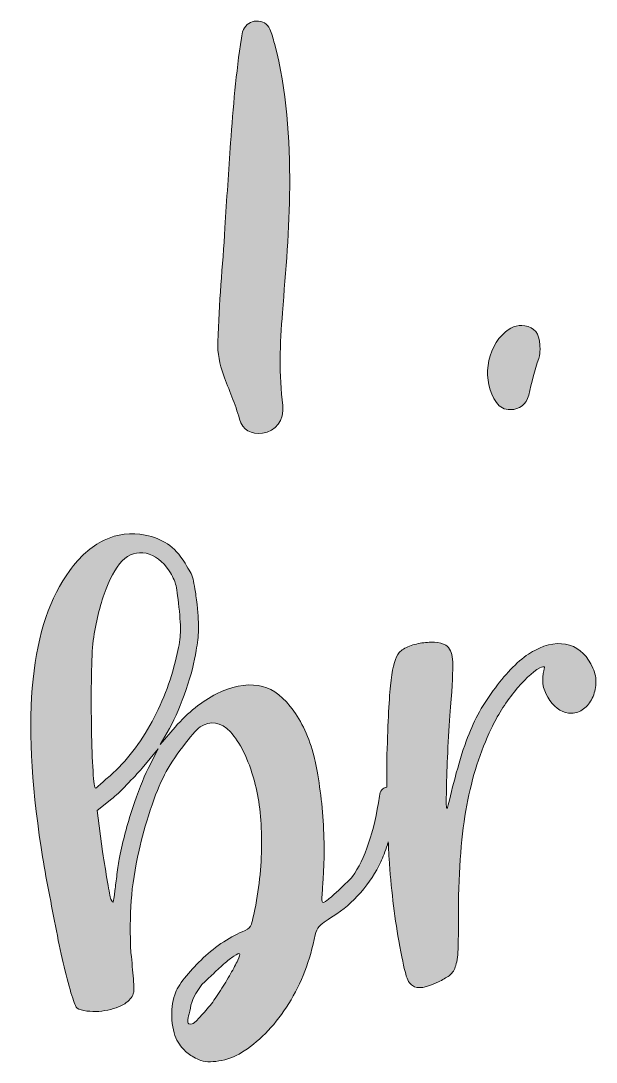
# Model space of a CAD drawing. Header units: inches. Extents: x 109 to 971, y -1023 to -58.
# Drawn here: x 464.9 to 661.4, y -413.6 to -57.7 of the extents above; entities that cross this region are included whole.
import ezdxf

# ---------------------------------------------------------------- set-up
doc = ezdxf.new("R2010")
doc.units = ezdxf.units.IN
doc.header["$MEASUREMENT"] = 0
doc.layers.add('Layer 1', color=7, linetype='Continuous')

# ---------------------------------------------------------------- blocks, each defined once
blk = doc.blocks.new('block 2')
at = {"layer": 'Layer 1', "true_color": 0xffffff}
h = blk.add_hatch(color=7, dxfattribs=at)
h.dxf.hatch_style = 2
edge = h.paths.add_edge_path()
edge.add_spline(control_points=[(539.63, -193.82), (540.68, -197.53), (543.62, -199.13), (547.45, -198.66), (552.04, -198.09), (554.97, -194.18), (554.35, -189.21), (553.05, -178.62), (553.44, -168.03), (554.27, -157.44), (555.39, -143.13), (556.71, -128.83), (556.75, -114.46), (556.81, -97.94), (555.85, -81.52), (551.54, -65.46), (551.09, -63.78), (550.63, -62.07), (549.92, -60.5), (549.08, -58.65), (547.47, -57.7), (545.39, -57.77), (543.32, -57.83), (541.89, -58.9), (540.95, -60.71), (540.48, -61.62), (540.4, -62.61), (540.25, -63.6), (538.46, -75.46), (537.4, -87.39), (536.58, -99.34), (535.9, -109.06), (535.23, -118.77), (534.63, -128.49), (533.83, -141.44), (532.58, -154.37), (532.19, -167.35), (532.07, -171.3), (532.8, -175.04), (534.13, -178.71), (535.96, -183.75), (538.16, -188.64), (539.63, -193.82)], knot_values=[0, 0, 0, 0, 1, 1, 1, 2, 2, 2, 3, 3, 3, 4, 4, 4, 5, 5, 5, 6, 6, 6, 7, 7, 7, 8, 8, 8, 9, 9, 9, 10, 10, 10, 11, 11, 11, 12, 12, 12, 13, 13, 13, 14, 14, 14, 14], degree=3, periodic=1)
h = blk.add_hatch(color=7, dxfattribs=at)
h.dxf.hatch_style = 2
edge = h.paths.add_edge_path()
edge.add_spline(control_points=[(632.15, -190.58), (635.27, -190.51), (637.6, -188.84), (638.39, -185.67), (639.44, -181.43), (640.35, -177.17), (641.86, -173.06), (642.28, -171.92), (642.21, -170.6), (642.26, -170.19), (642.35, -165.4), (641.1, -163.11), (638.17, -162.19), (635.31, -161.3), (632.8, -162.07), (630.51, -163.96), (623.76, -169.55), (622.28, -181.03), (627.39, -188.16), (628.58, -189.83), (630.11, -190.63), (632.15, -190.58)], knot_values=[0, 0, 0, 0, 1, 1, 1, 2, 2, 2, 3, 3, 3, 4, 4, 4, 5, 5, 5, 6, 6, 6, 7, 7, 7, 7], degree=3, periodic=1)
h = blk.add_hatch(color=7, dxfattribs=at)
h.dxf.hatch_style = 2
edge = h.paths.add_edge_path()
edge.add_spline(control_points=[(474.14, -353.49), (475.01, -358.06), (475.87, -362.57), (476.73, -367.04), (477.59, -371.51), (478.47, -375.7), (479.37, -379.59), (480.26, -383.49), (481.15, -386.91), (482.04, -389.86), (482.9, -392.62), (483.51, -394.26), (483.85, -394.8), (484.19, -395.33), (485.04, -395.71), (486.4, -395.95), (489.11, -396.42), (491.86, -396.36), (494.65, -395.77), (497.44, -395.19), (499.53, -394.35), (500.94, -393.24), (502.34, -392.14), (503.16, -391.01), (503.42, -389.84), (503.57, -389.44), (503.54, -387.88), (503.35, -385.14), (503.15, -382.41), (502.88, -379.44), (502.53, -376.25), (502.2, -369.63), (502.22, -363.69), (502.61, -358.42), (502.99, -353.15), (503.9, -347.4), (505.32, -341.16), (506.21, -337.07), (507.48, -332.51), (509.12, -327.49), (510.77, -322.46), (512.38, -318.44), (513.96, -315.42), (515.53, -312.4), (517.61, -309.18), (520.19, -305.76), (522.77, -302.35), (524.76, -300.1), (526.16, -298.99), (529.72, -296.71), (533.16, -297.29), (536.48, -300.73), (539.79, -304.18), (542.53, -309.78), (544.7, -317.53), (546.28, -323.45), (547.1, -330.2), (547.16, -337.8), (547.22, -345.4), (546.45, -353.27), (544.86, -361.43), (544.24, -364.54), (543.73, -366.45), (543.33, -367.15), (542.93, -367.87), (542, -368.49), (540.54, -369.02), (538.18, -370.04), (535.75, -371.39), (533.28, -373.08), (530.79, -374.78), (528.53, -376.64), (526.46, -378.67), (524.4, -380.7), (522.52, -382.75), (520.85, -384.83), (519.17, -386.91), (518.05, -388.84), (517.48, -390.61), (516.59, -392.99), (516.28, -395.83), (516.54, -399.12), (516.8, -402.42), (517.5, -404.96), (518.64, -406.74), (519.78, -408.52), (520.92, -409.82), (522.06, -410.65), (523.19, -411.48), (524.66, -412.27), (526.45, -413.03), (528.41, -413.58), (530.78, -413.56), (533.57, -412.98), (536.36, -412.39), (538.91, -411.31), (541.21, -409.73), (547.07, -405.87), (552.14, -400.48), (556.44, -393.55), (560.73, -386.63), (563.74, -378.79), (565.46, -370.05), (565.71, -368.88), (566.18, -367.93), (566.86, -367.19), (567.54, -366.45), (569.13, -365.29), (571.62, -363.69), (575, -361.61), (578.14, -358.9), (581.01, -355.55), (583.88, -352.2), (586.17, -348.72), (587.87, -345.11), (588.65, -343.51), (589.39, -341.58), (590.1, -339.31), (590.21, -338.96), (590.3, -338.61), (590.41, -338.26), (590.5, -340.17), (590.59, -342.09), (590.71, -343.93), (591.34, -353.85), (592.45, -363.24), (594.01, -372.12), (594.99, -377.6), (595.78, -381.37), (596.36, -383.44), (596.94, -385.52), (597.7, -386.84), (598.65, -387.4), (600.36, -388.71), (603.48, -388.22), (608, -385.92), (609.5, -385.16), (610.68, -384.44), (611.53, -383.77), (612.37, -383.1), (613.03, -382.01), (613.49, -380.5), (613.95, -378.98), (614.22, -376.81), (614.3, -373.97), (614.37, -371.13), (614.4, -367.16), (614.36, -362.06), (614.45, -347.51), (615.41, -335.4), (617.24, -325.75), (619.07, -316.09), (621.85, -307.38), (625.58, -299.61), (627.63, -295.25), (630.25, -291.07), (633.43, -287.08), (636.62, -283.09), (639.53, -280.33), (642.17, -278.8), (643.11, -278.42), (643.63, -278.32), (643.73, -278.5), (643.82, -278.69), (643.69, -279.45), (643.32, -280.78), (642.77, -284), (643.54, -287.06), (645.65, -289.98), (647.74, -292.89), (650.21, -294.34), (653.05, -294.32), (654.56, -294.31), (655.93, -293.83), (657.15, -292.88), (658.37, -291.93), (659.36, -290.69), (660.1, -289.17), (660.85, -287.66), (661.26, -286), (661.35, -284.2), (661.43, -282.41), (661.08, -280.66), (660.32, -278.96), (658.59, -274.82), (655.92, -272.19), (652.33, -271.08), (648.73, -269.97), (644.76, -270.56), (640.43, -272.86), (638.55, -273.82), (636.57, -275.25), (634.5, -277.15), (632.43, -279.05), (630.42, -281.24), (628.45, -283.71), (626.48, -286.18), (624.61, -288.84), (622.83, -291.69), (621.05, -294.53), (619.61, -297.38), (618.49, -300.22), (617.19, -303.25), (615.89, -307), (614.6, -311.45), (613.3, -315.9), (612.19, -320.11), (611.28, -324.09), (610.73, -326.55), (610.4, -327.4), (610.3, -326.64), (610.2, -325.89), (610.22, -322.2), (610.37, -315.58), (610.53, -311.8), (610.74, -307.36), (610.99, -302.25), (611.24, -297.15), (611.54, -292.89), (611.9, -289.49), (612.42, -282.68), (612.58, -278.14), (612.38, -275.88), (612.17, -273.61), (611.41, -272.01), (610.08, -271.07), (609.13, -270.51), (607.85, -270.19), (606.25, -270.1), (604.64, -270.02), (602.99, -270.12), (601.29, -270.42), (599.59, -270.71), (598.03, -271.2), (596.62, -271.87), (595.2, -272.54), (594.22, -273.35), (593.66, -274.3), (592.53, -276.01), (591.71, -279.55), (591.17, -284.95), (590.64, -290.34), (590.23, -298.9), (589.92, -310.61), (589.9, -313.67), (589.89, -316.66), (589.91, -319.57), (588.45, -319.85), (587.61, -320.86), (587.45, -322.63), (585.55, -335), (582.45, -344.18), (578.15, -350.15), (577.65, -350.77), (576.83, -351.62), (575.71, -352.69), (574.59, -353.77), (573.51, -354.78), (572.48, -355.75), (571.44, -356.72), (570.48, -357.53), (569.6, -358.2), (568.72, -358.86), (568.18, -359.11), (567.97, -358.95), (567.76, -358.78), (567.72, -357.88), (567.83, -356.25), (567.94, -354.63), (568.05, -352.66), (568.19, -350.37), (568.43, -347.3), (568.53, -343.82), (568.49, -339.92), (568.45, -336.03), (568.27, -332.11), (567.94, -328.15), (567.61, -324.19), (567.15, -320.39), (566.57, -316.75), (565.99, -313.1), (565.39, -310.17), (564.77, -307.96), (562.94, -301.5), (560.32, -296.17), (556.92, -291.98), (553.52, -287.78), (549.9, -285.42), (546.03, -284.88), (541.59, -284.21), (536.84, -285.15), (531.79, -287.69), (526.74, -290.23), (522.02, -294.02), (517.62, -299.05), (517.62, -299.05), (512.55, -305.02), (512.55, -305.02), (512.55, -305.02), (515.67, -299.55), (515.67, -299.55), (517.73, -295.72), (519.63, -291.28), (521.37, -286.25), (523.11, -281.21), (524.25, -276.77), (524.79, -272.9), (525.27, -270.38), (525.55, -268.07), (525.61, -265.97), (525.67, -263.87), (525.5, -260.95), (525.09, -257.19), (524.85, -254.93), (524.61, -253.15), (524.38, -251.84), (524.14, -250.54), (523.92, -249.42), (523.73, -248.49), (523.53, -247.56), (523.21, -246.74), (522.75, -246.03), (522.29, -245.32), (521.72, -244.34), (521.01, -243.08), (519.16, -240.05), (517.17, -237.84), (515.02, -236.45), (512.88, -235.07), (510.34, -234.06), (507.42, -233.42), (502.56, -232.42), (497.87, -233.02), (493.36, -235.22), (488.84, -237.41), (484.93, -240.88), (481.64, -245.6), (468.18, -263.59), (464.91, -295.12), (471.85, -340.19), (472.5, -344.5), (473.27, -348.93), (474.14, -353.49)], knot_values=[0, 0, 0, 0, 1, 1, 1, 2, 2, 2, 3, 3, 3, 4, 4, 4, 5, 5, 5, 6, 6, 6, 7, 7, 7, 8, 8, 8, 9, 9, 9, 10, 10, 10, 11, 11, 11, 12, 12, 12, 13, 13, 13, 14, 14, 14, 15, 15, 15, 16, 16, 16, 17, 17, 17, 18, 18, 18, 19, 19, 19, 20, 20, 20, 21, 21, 21, 22, 22, 22, 23, 23, 23, 24, 24, 24, 25, 25, 25, 26, 26, 26, 27, 27, 27, 28, 28, 28, 29, 29, 29, 30, 30, 30, 31, 31, 31, 32, 32, 32, 33, 33, 33, 34, 34, 34, 35, 35, 35, 36, 36, 36, 37, 37, 37, 38, 38, 38, 39, 39, 39, 40, 40, 40, 41, 41, 41, 42, 42, 42, 43, 43, 43, 44, 44, 44, 45, 45, 45, 46, 46, 46, 47, 47, 47, 48, 48, 48, 49, 49, 49, 50, 50, 50, 51, 51, 51, 52, 52, 52, 53, 53, 53, 54, 54, 54, 55, 55, 55, 56, 56, 56, 57, 57, 57, 58, 58, 58, 59, 59, 59, 60, 60, 60, 61, 61, 61, 62, 62, 62, 63, 63, 63, 64, 64, 64, 65, 65, 65, 66, 66, 66, 67, 67, 67, 68, 68, 68, 69, 69, 69, 70, 70, 70, 71, 71, 71, 72, 72, 72, 73, 73, 73, 74, 74, 74, 75, 75, 75, 76, 76, 76, 77, 77, 77, 78, 78, 78, 79, 79, 79, 80, 80, 80, 81, 81, 81, 82, 82, 82, 83, 83, 83, 84, 84, 84, 85, 85, 85, 86, 86, 86, 87, 87, 87, 88, 88, 88, 89, 89, 89, 90, 90, 90, 91, 91, 91, 92, 92, 92, 93, 93, 93, 94, 94, 94, 95, 95, 95, 96, 96, 96, 97, 97, 97, 98, 98, 98, 99, 99, 99, 100, 100, 100, 101, 101, 101, 102, 102, 102, 103, 103, 103, 104, 104, 104, 105, 105, 105, 106, 106, 106, 107, 107, 107, 108, 108, 108, 109, 109, 109, 110, 110, 110, 111, 111, 111, 112, 112, 112, 113, 113, 113, 114, 114, 114, 114], degree=3, periodic=1)
edge = h.paths.add_edge_path()
edge.add_spline(control_points=[(539.02, -378.74), (538.4, -380.05), (537.57, -381.61), (536.53, -383.43), (535.48, -385.25), (534.36, -387.13), (533.14, -389.07), (531.92, -391.01), (530.73, -392.71), (529.55, -394.16), (528.21, -395.83), (526.94, -397.29), (525.75, -398.56), (524.55, -399.83), (523.77, -400.48), (523.39, -400.53), (522.45, -400.63), (521.96, -400.44), (521.91, -399.97), (521.86, -399.5), (522.16, -397.9), (522.82, -395.17), (523.28, -392.46), (524.61, -389.75), (526.79, -387.04), (527.65, -386.19), (528.77, -385.12), (530.15, -383.83), (531.53, -382.54), (532.88, -381.3), (534.17, -380.12), (535.47, -378.93), (536.66, -378), (537.72, -377.31), (538.79, -376.63), (539.43, -376.37), (539.64, -376.53), (539.84, -376.71), (539.64, -377.44), (539.02, -378.74)], knot_values=[0, 0, 0, 0, 1, 1, 1, 2, 2, 2, 3, 3, 3, 4, 4, 4, 5, 5, 5, 6, 6, 6, 7, 7, 7, 8, 8, 8, 9, 9, 9, 10, 10, 10, 11, 11, 11, 12, 12, 12, 13, 13, 13, 13], degree=3, periodic=1)
edge = h.paths.add_edge_path()
edge.add_spline(control_points=[(508.35, -313.17), (506.67, -316.77), (504.91, -321.34), (503.06, -326.86), (501.21, -332.38), (499.75, -337.95), (498.66, -343.58), (498.29, -345.33), (497.98, -347.27), (497.74, -349.39), (497.49, -351.51), (497.27, -353.34), (497.06, -354.88), (496.75, -357.19), (496.56, -358.5), (496.49, -358.79), (496.43, -359.08), (496.16, -358.78), (495.69, -357.88), (495.43, -357.15), (495.02, -355.19), (494.5, -352.02), (493.97, -348.84), (493.41, -345.39), (492.82, -341.64), (492.82, -341.64), (491.03, -327.58), (491.03, -327.58), (491.03, -327.58), (495.95, -323.63), (495.95, -323.63), (497.34, -322.53), (499.04, -320.92), (501.06, -318.8), (503.09, -316.68), (504.86, -314.78), (506.37, -313.1), (506.37, -313.1), (511.86, -306.52), (511.86, -306.52), (511.86, -306.52), (508.35, -313.17), (508.35, -313.17)], knot_values=[0, 0, 0, 0, 1, 1, 1, 2, 2, 2, 3, 3, 3, 4, 4, 4, 5, 5, 5, 6, 6, 6, 7, 7, 7, 8, 8, 8, 9, 9, 9, 10, 10, 10, 11, 11, 11, 12, 12, 12, 13, 13, 13, 14, 14, 14, 14], degree=3, periodic=1)
edge = h.paths.add_edge_path()
edge.add_spline(control_points=[(489.01, -283.59), (489.08, -278.07), (489.23, -273.78), (489.47, -270.71), (490.31, -264.35), (491.6, -258.65), (493.34, -253.61), (495.08, -248.58), (497.14, -244.79), (499.53, -242.25), (501.94, -239.9), (504.65, -239.04), (507.67, -239.67), (510.68, -240.3), (513.32, -242.29), (515.58, -245.66), (516.72, -247.44), (517.46, -248.98), (517.79, -250.27), (518.12, -251.57), (518.5, -254.19), (518.92, -258.13), (519.33, -261.9), (519.49, -264.77), (519.42, -266.78), (519.35, -268.78), (518.99, -271.15), (518.33, -273.88), (516.55, -282.06), (513.67, -289.83), (509.72, -297.19), (505.76, -304.56), (501, -310.73), (495.45, -315.7), (494.05, -316.8), (492.92, -317.78), (492.06, -318.63), (491.2, -319.48), (490.68, -319.92), (490.49, -319.94), (490.11, -319.98), (489.8, -318.01), (489.57, -314.05), (489.33, -310.08), (489.16, -305.39), (489.06, -299.99), (488.95, -294.58), (488.93, -289.12), (489.01, -283.59)], knot_values=[0, 0, 0, 0, 1, 1, 1, 2, 2, 2, 3, 3, 3, 4, 4, 4, 5, 5, 5, 6, 6, 6, 7, 7, 7, 8, 8, 8, 9, 9, 9, 10, 10, 10, 11, 11, 11, 12, 12, 12, 13, 13, 13, 14, 14, 14, 15, 15, 15, 16, 16, 16, 16], degree=3, periodic=1)
at = {"layer": 'Layer 1', "lineweight": 0}
for points, knots in [([(539.63, -193.82), (540.68, -197.53), (543.62, -199.13), (547.45, -198.66), (552.04, -198.09), (554.97, -194.18), (554.35, -189.21), (553.05, -178.62), (553.44, -168.03), (554.27, -157.44), (555.39, -143.13), (556.71, -128.83), (556.75, -114.46), (556.81, -97.94), (555.85, -81.52), (551.54, -65.46), (551.09, -63.78), (550.63, -62.07), (549.92, -60.5), (549.08, -58.65), (547.47, -57.7), (545.39, -57.77), (543.32, -57.83), (541.89, -58.9), (540.95, -60.71), (540.48, -61.62), (540.4, -62.61), (540.25, -63.6), (538.46, -75.46), (537.4, -87.39), (536.58, -99.34), (535.9, -109.06), (535.23, -118.77), (534.63, -128.49), (533.83, -141.44), (532.58, -154.37), (532.19, -167.35), (532.07, -171.3), (532.8, -175.04), (534.13, -178.71), (535.96, -183.75), (538.16, -188.64), (539.63, -193.82)], [0, 0, 0, 0, 1, 1, 1, 2, 2, 2, 3, 3, 3, 4, 4, 4, 5, 5, 5, 6, 6, 6, 7, 7, 7, 8, 8, 8, 9, 9, 9, 10, 10, 10, 11, 11, 11, 12, 12, 12, 13, 13, 13, 14, 14, 14, 14]), ([(632.15, -190.58), (635.27, -190.51), (637.6, -188.84), (638.39, -185.67), (639.44, -181.43), (640.35, -177.17), (641.86, -173.06), (642.28, -171.92), (642.21, -170.6), (642.26, -170.19), (642.35, -165.4), (641.1, -163.11), (638.17, -162.19), (635.31, -161.3), (632.8, -162.07), (630.51, -163.96), (623.76, -169.55), (622.28, -181.03), (627.39, -188.16), (628.58, -189.83), (630.11, -190.63), (632.15, -190.58)], [0, 0, 0, 0, 1, 1, 1, 2, 2, 2, 3, 3, 3, 4, 4, 4, 5, 5, 5, 6, 6, 6, 7, 7, 7, 7]), ([(474.14, -353.49), (475.01, -358.06), (475.87, -362.57), (476.73, -367.04), (477.59, -371.51), (478.47, -375.7), (479.37, -379.59), (480.26, -383.49), (481.15, -386.91), (482.04, -389.86), (482.9, -392.62), (483.51, -394.26), (483.85, -394.8), (484.19, -395.33), (485.04, -395.71), (486.4, -395.95), (489.11, -396.42), (491.86, -396.36), (494.65, -395.77), (497.44, -395.19), (499.53, -394.35), (500.94, -393.24), (502.34, -392.14), (503.16, -391.01), (503.42, -389.84), (503.57, -389.44), (503.54, -387.88), (503.35, -385.14), (503.15, -382.41), (502.88, -379.44), (502.53, -376.25), (502.2, -369.63), (502.22, -363.69), (502.61, -358.42), (502.99, -353.15), (503.9, -347.4), (505.32, -341.16), (506.21, -337.07), (507.48, -332.51), (509.12, -327.49), (510.77, -322.46), (512.38, -318.44), (513.96, -315.42), (515.53, -312.4), (517.61, -309.18), (520.19, -305.76), (522.77, -302.35), (524.76, -300.1), (526.16, -298.99), (529.72, -296.71), (533.16, -297.29), (536.48, -300.73), (539.79, -304.18), (542.53, -309.78), (544.7, -317.53), (546.28, -323.45), (547.1, -330.2), (547.16, -337.8), (547.22, -345.4), (546.45, -353.27), (544.86, -361.43), (544.24, -364.54), (543.73, -366.45), (543.33, -367.15), (542.93, -367.87), (542, -368.49), (540.54, -369.02), (538.18, -370.04), (535.75, -371.39), (533.28, -373.08), (530.79, -374.78), (528.53, -376.64), (526.46, -378.67), (524.4, -380.7), (522.52, -382.75), (520.85, -384.83), (519.17, -386.91), (518.05, -388.84), (517.48, -390.61), (516.59, -392.99), (516.28, -395.83), (516.54, -399.12), (516.8, -402.42), (517.5, -404.96), (518.64, -406.74), (519.78, -408.52), (520.92, -409.82), (522.06, -410.65), (523.19, -411.48), (524.66, -412.27), (526.45, -413.03), (528.41, -413.58), (530.78, -413.56), (533.57, -412.98), (536.36, -412.39), (538.91, -411.31), (541.21, -409.73), (547.07, -405.87), (552.14, -400.48), (556.44, -393.55), (560.73, -386.63), (563.74, -378.79), (565.46, -370.05), (565.71, -368.88), (566.18, -367.93), (566.86, -367.19), (567.54, -366.45), (569.13, -365.29), (571.62, -363.69), (575, -361.61), (578.14, -358.9), (581.01, -355.55), (583.88, -352.2), (586.17, -348.72), (587.87, -345.11), (588.65, -343.51), (589.39, -341.58), (590.1, -339.31), (590.21, -338.96), (590.3, -338.61), (590.41, -338.26), (590.5, -340.17), (590.59, -342.09), (590.71, -343.93), (591.34, -353.85), (592.45, -363.24), (594.01, -372.12), (594.99, -377.6), (595.78, -381.37), (596.36, -383.44), (596.94, -385.52), (597.7, -386.84), (598.65, -387.4), (600.36, -388.71), (603.48, -388.22), (608, -385.92), (609.5, -385.16), (610.68, -384.44), (611.53, -383.77), (612.37, -383.1), (613.03, -382.01), (613.49, -380.5), (613.95, -378.98), (614.22, -376.81), (614.3, -373.97), (614.37, -371.13), (614.4, -367.16), (614.36, -362.06), (614.45, -347.51), (615.41, -335.4), (617.24, -325.75), (619.07, -316.09), (621.85, -307.38), (625.58, -299.61), (627.63, -295.25), (630.25, -291.07), (633.43, -287.08), (636.62, -283.09), (639.53, -280.33), (642.17, -278.8), (643.11, -278.42), (643.63, -278.32), (643.73, -278.5), (643.82, -278.69), (643.69, -279.45), (643.32, -280.78), (642.77, -284), (643.54, -287.06), (645.65, -289.98), (647.74, -292.89), (650.21, -294.34), (653.05, -294.32), (654.56, -294.31), (655.93, -293.83), (657.15, -292.88), (658.37, -291.93), (659.36, -290.69), (660.1, -289.17), (660.85, -287.66), (661.26, -286), (661.35, -284.2), (661.43, -282.41), (661.08, -280.66), (660.32, -278.96), (658.59, -274.82), (655.92, -272.19), (652.33, -271.08), (648.73, -269.97), (644.76, -270.56), (640.43, -272.86), (638.55, -273.82), (636.57, -275.25), (634.5, -277.15), (632.43, -279.05), (630.42, -281.24), (628.45, -283.71), (626.48, -286.18), (624.61, -288.84), (622.83, -291.69), (621.05, -294.53), (619.61, -297.38), (618.49, -300.22), (617.19, -303.25), (615.89, -307), (614.6, -311.45), (613.3, -315.9), (612.19, -320.11), (611.28, -324.09), (610.73, -326.55), (610.4, -327.4), (610.3, -326.64), (610.2, -325.89), (610.22, -322.2), (610.37, -315.58), (610.53, -311.8), (610.74, -307.36), (610.99, -302.25), (611.24, -297.15), (611.54, -292.89), (611.9, -289.49), (612.42, -282.68), (612.58, -278.14), (612.38, -275.88), (612.17, -273.61), (611.41, -272.01), (610.08, -271.07), (609.13, -270.51), (607.85, -270.19), (606.25, -270.1), (604.64, -270.02), (602.99, -270.12), (601.29, -270.42), (599.59, -270.71), (598.03, -271.2), (596.62, -271.87), (595.2, -272.54), (594.22, -273.35), (593.66, -274.3), (592.53, -276.01), (591.71, -279.55), (591.17, -284.95), (590.64, -290.34), (590.23, -298.9), (589.92, -310.61), (589.9, -313.67), (589.89, -316.66), (589.91, -319.57), (588.45, -319.85), (587.61, -320.86), (587.45, -322.63), (585.55, -335), (582.45, -344.18), (578.15, -350.15), (577.65, -350.77), (576.83, -351.62), (575.71, -352.69), (574.59, -353.77), (573.51, -354.78), (572.48, -355.75), (571.44, -356.72), (570.48, -357.53), (569.6, -358.2), (568.72, -358.86), (568.18, -359.11), (567.97, -358.95), (567.76, -358.78), (567.72, -357.88), (567.83, -356.25), (567.94, -354.63), (568.05, -352.66), (568.19, -350.37), (568.43, -347.3), (568.53, -343.82), (568.49, -339.92), (568.45, -336.03), (568.27, -332.11), (567.94, -328.15), (567.61, -324.19), (567.15, -320.39), (566.57, -316.75), (565.99, -313.1), (565.39, -310.17), (564.77, -307.96), (562.94, -301.5), (560.32, -296.17), (556.92, -291.98), (553.52, -287.78), (549.9, -285.42), (546.03, -284.88), (541.59, -284.21), (536.84, -285.15), (531.79, -287.69), (526.74, -290.23), (522.02, -294.02), (517.62, -299.05), (517.62, -299.05), (512.55, -305.02), (512.55, -305.02), (512.55, -305.02), (515.67, -299.55), (515.67, -299.55), (517.73, -295.72), (519.63, -291.28), (521.37, -286.25), (523.11, -281.21), (524.25, -276.77), (524.79, -272.9), (525.27, -270.38), (525.55, -268.07), (525.61, -265.97), (525.67, -263.87), (525.5, -260.95), (525.09, -257.19), (524.85, -254.93), (524.61, -253.15), (524.38, -251.84), (524.14, -250.54), (523.92, -249.42), (523.73, -248.49), (523.53, -247.56), (523.21, -246.74), (522.75, -246.03), (522.29, -245.32), (521.72, -244.34), (521.01, -243.08), (519.16, -240.05), (517.17, -237.84), (515.02, -236.45), (512.88, -235.07), (510.34, -234.06), (507.42, -233.42), (502.56, -232.42), (497.87, -233.02), (493.36, -235.22), (488.84, -237.41), (484.93, -240.88), (481.64, -245.6), (468.18, -263.59), (464.91, -295.12), (471.85, -340.19), (472.5, -344.5), (473.27, -348.93), (474.14, -353.49)], [0, 0, 0, 0, 1, 1, 1, 2, 2, 2, 3, 3, 3, 4, 4, 4, 5, 5, 5, 6, 6, 6, 7, 7, 7, 8, 8, 8, 9, 9, 9, 10, 10, 10, 11, 11, 11, 12, 12, 12, 13, 13, 13, 14, 14, 14, 15, 15, 15, 16, 16, 16, 17, 17, 17, 18, 18, 18, 19, 19, 19, 20, 20, 20, 21, 21, 21, 22, 22, 22, 23, 23, 23, 24, 24, 24, 25, 25, 25, 26, 26, 26, 27, 27, 27, 28, 28, 28, 29, 29, 29, 30, 30, 30, 31, 31, 31, 32, 32, 32, 33, 33, 33, 34, 34, 34, 35, 35, 35, 36, 36, 36, 37, 37, 37, 38, 38, 38, 39, 39, 39, 40, 40, 40, 41, 41, 41, 42, 42, 42, 43, 43, 43, 44, 44, 44, 45, 45, 45, 46, 46, 46, 47, 47, 47, 48, 48, 48, 49, 49, 49, 50, 50, 50, 51, 51, 51, 52, 52, 52, 53, 53, 53, 54, 54, 54, 55, 55, 55, 56, 56, 56, 57, 57, 57, 58, 58, 58, 59, 59, 59, 60, 60, 60, 61, 61, 61, 62, 62, 62, 63, 63, 63, 64, 64, 64, 65, 65, 65, 66, 66, 66, 67, 67, 67, 68, 68, 68, 69, 69, 69, 70, 70, 70, 71, 71, 71, 72, 72, 72, 73, 73, 73, 74, 74, 74, 75, 75, 75, 76, 76, 76, 77, 77, 77, 78, 78, 78, 79, 79, 79, 80, 80, 80, 81, 81, 81, 82, 82, 82, 83, 83, 83, 84, 84, 84, 85, 85, 85, 86, 86, 86, 87, 87, 87, 88, 88, 88, 89, 89, 89, 90, 90, 90, 91, 91, 91, 92, 92, 92, 93, 93, 93, 94, 94, 94, 95, 95, 95, 96, 96, 96, 97, 97, 97, 98, 98, 98, 99, 99, 99, 100, 100, 100, 101, 101, 101, 102, 102, 102, 103, 103, 103, 104, 104, 104, 105, 105, 105, 106, 106, 106, 107, 107, 107, 108, 108, 108, 109, 109, 109, 110, 110, 110, 111, 111, 111, 112, 112, 112, 113, 113, 113, 114, 114, 114, 114]), ([(489.01, -283.59), (489.08, -278.07), (489.23, -273.78), (489.47, -270.71), (490.31, -264.35), (491.6, -258.65), (493.34, -253.61), (495.08, -248.58), (497.14, -244.79), (499.53, -242.25), (501.94, -239.9), (504.65, -239.04), (507.67, -239.67), (510.68, -240.3), (513.32, -242.29), (515.58, -245.66), (516.72, -247.44), (517.46, -248.98), (517.79, -250.27), (518.12, -251.57), (518.5, -254.19), (518.92, -258.13), (519.33, -261.9), (519.49, -264.77), (519.42, -266.78), (519.35, -268.78), (518.99, -271.15), (518.33, -273.88), (516.55, -282.06), (513.67, -289.83), (509.72, -297.19), (505.76, -304.56), (501, -310.73), (495.45, -315.7), (494.05, -316.8), (492.92, -317.78), (492.06, -318.63), (491.2, -319.48), (490.68, -319.92), (490.49, -319.94), (490.11, -319.98), (489.8, -318.01), (489.57, -314.05), (489.33, -310.08), (489.16, -305.39), (489.06, -299.99), (488.95, -294.58), (488.93, -289.12), (489.01, -283.59)], [0, 0, 0, 0, 1, 1, 1, 2, 2, 2, 3, 3, 3, 4, 4, 4, 5, 5, 5, 6, 6, 6, 7, 7, 7, 8, 8, 8, 9, 9, 9, 10, 10, 10, 11, 11, 11, 12, 12, 12, 13, 13, 13, 14, 14, 14, 15, 15, 15, 16, 16, 16, 16]), ([(508.35, -313.17), (506.67, -316.77), (504.91, -321.34), (503.06, -326.86), (501.21, -332.38), (499.75, -337.95), (498.66, -343.58), (498.29, -345.33), (497.98, -347.27), (497.74, -349.39), (497.49, -351.51), (497.27, -353.34), (497.06, -354.88), (496.75, -357.19), (496.56, -358.5), (496.49, -358.79), (496.43, -359.08), (496.16, -358.78), (495.69, -357.88), (495.43, -357.15), (495.02, -355.19), (494.5, -352.02), (493.97, -348.84), (493.41, -345.39), (492.82, -341.64), (492.82, -341.64), (491.03, -327.58), (491.03, -327.58), (491.03, -327.58), (495.95, -323.63), (495.95, -323.63), (497.34, -322.53), (499.04, -320.92), (501.06, -318.8), (503.09, -316.68), (504.86, -314.78), (506.37, -313.1), (506.37, -313.1), (511.86, -306.52), (511.86, -306.52), (511.86, -306.52), (508.35, -313.17), (508.35, -313.17)], [0, 0, 0, 0, 1, 1, 1, 2, 2, 2, 3, 3, 3, 4, 4, 4, 5, 5, 5, 6, 6, 6, 7, 7, 7, 8, 8, 8, 9, 9, 9, 10, 10, 10, 11, 11, 11, 12, 12, 12, 13, 13, 13, 14, 14, 14, 14]), ([(539.02, -378.74), (538.4, -380.05), (537.57, -381.61), (536.53, -383.43), (535.48, -385.25), (534.36, -387.13), (533.14, -389.07), (531.92, -391.01), (530.73, -392.71), (529.55, -394.16), (528.21, -395.83), (526.94, -397.29), (525.75, -398.56), (524.55, -399.83), (523.77, -400.48), (523.39, -400.53), (522.45, -400.63), (521.96, -400.44), (521.91, -399.97), (521.86, -399.5), (522.16, -397.9), (522.82, -395.17), (523.28, -392.46), (524.61, -389.75), (526.79, -387.04), (527.65, -386.19), (528.77, -385.12), (530.15, -383.83), (531.53, -382.54), (532.88, -381.3), (534.17, -380.12), (535.47, -378.93), (536.66, -378), (537.72, -377.31), (538.79, -376.63), (539.43, -376.37), (539.64, -376.53), (539.84, -376.71), (539.64, -377.44), (539.02, -378.74)], [0, 0, 0, 0, 1, 1, 1, 2, 2, 2, 3, 3, 3, 4, 4, 4, 5, 5, 5, 6, 6, 6, 7, 7, 7, 8, 8, 8, 9, 9, 9, 10, 10, 10, 11, 11, 11, 12, 12, 12, 13, 13, 13, 13])]:
    blk.add_open_spline(points, degree=3, knots=knots, dxfattribs=at)

msp = doc.modelspace()

# ---------------------------------------------------------------- block references
at = {"layer": 'Layer 1'}
msp.add_blockref('block 2', (0, 0), dxfattribs=at)

doc.saveas('drawing.dxf')
